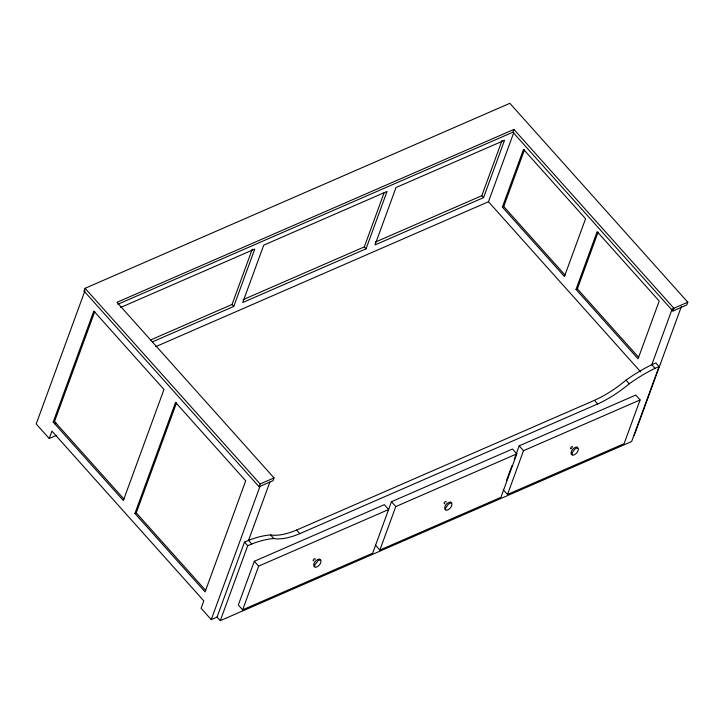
<?xml version="1.0" encoding="UTF-8"?>
<svg xmlns="http://www.w3.org/2000/svg" width="724" height="724" viewBox="0 0 724 724"><rect width="100%" height="100%" fill="white"/><g stroke="black" fill="none" stroke-linecap="round" stroke-linejoin="round"><path stroke-width="1.09" d="M315.275 559.299C315.528 556.865 311.573 561.091 313.809 560.919M572.639 447.215C572.756 444.554 568.738 449.704 571.453 448.672M513.913 129.433L116.944 302.324L274.025 477.912L273.011 480.691L259.102 486.745L84.065 291.093L85.079 288.315L509.868 103.315L687.8 302.198L686.786 304.976L672.877 311.03L512.9 132.211L513.913 129.433L673.89 308.261L672.877 311.03M53.187 422.083L93.83 311.039L163.986 389.467L123.352 500.51L53.187 422.083L54.535 421.504L94.79 311.51M84.065 291.093L84.961 290.704L36.2 423.956L49.223 438.509L51.929 431.106L203.824 600.893L201.109 608.296L211.236 619.608L217.055 617.074L244.486 542.122L248.54 540.357A93.749 39.358 -41.8 0 1 270.622 534.936A71.151 29.874 -41.8 0 0 296.632 530.022M134.926 513.443L175.561 402.399L245.717 480.826L205.082 591.87L134.926 513.443L136.266 512.864L176.52 402.87M150.547 339.981L232.033 304.487L252.269 249.201M152.284 341.918L233.771 306.433L254.767 249.056L120.664 307.456M259.102 486.745L260.124 483.967L274.025 477.912M211.236 619.608L259.997 486.356M269.871 482.057L248.54 540.357L251.771 543.968A93.749 39.358 -41.8 0 1 273.853 538.547A71.151 29.874 -41.8 0 0 299.863 533.633L597.671 403.965A71.151 29.874 -41.8 0 0 629.292 383.765A93.749 39.358 -41.8 0 1 655.012 368.353L659.066 366.579L655.835 362.968L651.79 364.733A93.749 39.358 -41.8 0 0 626.052 380.136A71.151 29.874 -41.8 0 1 594.449 400.327L296.623 530.059L299.854 533.669M217.055 617.074L220.286 620.685L247.717 545.733L251.771 543.968M243.074 299.682L364.317 246.884L384.163 192.638M366.045 248.821L387.041 191.444L263.735 245.155L242.739 302.523L366.045 248.821L364.317 246.884M242.658 609.825L258.649 566.132L388.661 509.506L384.326 504.655L254.314 561.281L238.323 604.974L242.658 609.825L372.67 553.199L391.449 501.723L512.492 449.007L516.827 453.858L500.918 497.352L379.865 550.068L375.53 545.217M375.349 242.078L481.813 195.706L502.049 140.42M483.551 197.643L504.547 140.275L396.01 187.543L375.014 244.92L483.551 197.643L481.813 195.706M155.705 346.651L488.465 201.734L513.714 132.736M502.375 207.118L523.515 149.361L585.571 218.738L564.439 276.496L502.375 207.118L503.723 206.53L524.475 149.823M379.865 550.068L395.784 506.574L516.827 453.858M576.014 289.428L597.146 231.671L659.211 301.048L638.07 358.805L576.014 289.428L577.354 288.84L598.105 232.132M506.601 480.247L511.94 465.65M514.23 459.396L519.189 445.839L635.753 395.078L640.088 399.929L624.07 443.712L507.506 494.483L503.162 489.632M507.506 494.483L523.524 450.69L640.088 399.929M672.343 308.551L651.79 364.733L655.021 368.344M659.066 366.579L631.636 441.531L220.286 620.685M634.233 435.386L681.447 306.361M117.994 304.198L512.9 132.211M54.635 423.703L55.983 423.115M49.223 438.509L56.481 435.35M673.89 308.261L687.8 302.198M444.789 503.868C442.789 504.103 445.903 500.166 446.337 501.967M572.195 454.373L571.118 454.075C570.394 450.898 573.788 447.161 576.928 446.898L577.607 448.4M445.812 509.415L444.744 509.117C444.02 505.94 447.405 502.203 450.545 501.94L451.224 502.728M314.831 566.458L313.754 566.159C313.03 562.982 316.424 559.254 319.565 558.991L320.243 559.77M503.723 206.53L565.037 275.075M577.354 288.84L638.668 357.385M488.465 201.734L640.677 371.874M626.052 380.145L629.283 383.756M594.44 400.354L597.671 403.965M519.189 445.839L523.524 450.69M232.033 304.487L233.771 306.433M391.449 501.723L395.784 506.574M85.079 288.315L260.124 483.967M270.613 534.946L273.844 538.556M244.486 542.122L247.717 545.733M254.314 561.281L258.649 566.132M54.535 421.504L123.949 499.089M136.266 512.864L205.679 590.449M314.632 565.064L314.406 566.639L315.085 567.426C318.225 567.164 321.619 563.426 320.895 560.249L319.818 559.951L318.198 560.657L314.632 565.064M445.622 508.022L445.396 509.596L446.075 510.375C449.215 510.112 452.6 506.384 451.876 503.207L450.038 503.135L448.301 504.293L445.622 508.022M571.996 452.98L571.77 454.554L572.449 455.342C575.589 455.079 578.983 451.342 578.25 448.165L576.413 448.102L574.675 449.251L571.996 452.98"/></g></svg>
